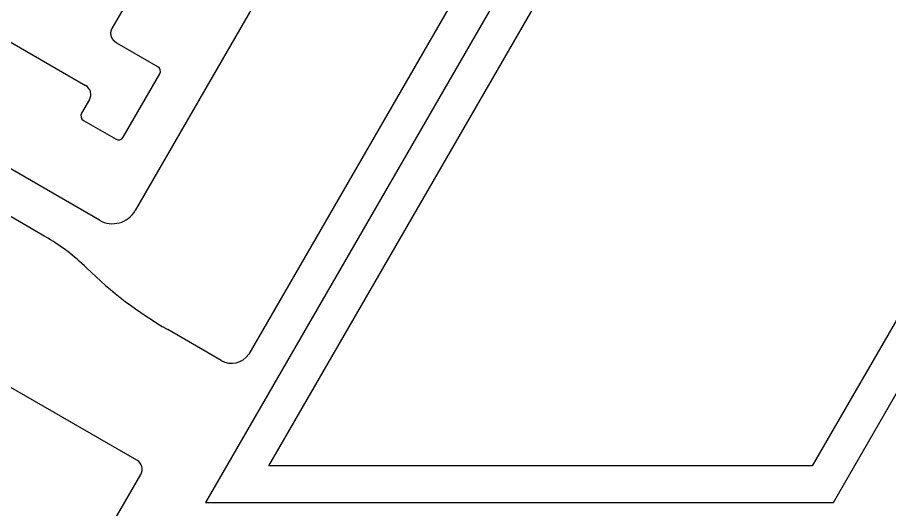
# Model space of a CAD drawing. Extents: x 442 to 745, y 5 to 355.
# Drawn here: x 502.2 to 570.9, y 88.8 to 127.5 of the extents above; entities that cross this region are included whole.
import ezdxf

# ---------------------------------------------------------------- set-up
doc = ezdxf.new("R2010")
doc.units = 0
doc.layers.add('VISIBLE__ANSI_', color=7, linetype='CONTINUOUS')

msp = doc.modelspace()

# ---------------------------------------------------------------- linework, layer by layer
at = {"layer": 'VISIBLE__ANSI_'}
for p, q in [((621.4, 270.075), (517.036, 89.313)), ((566.484, 89.313), (670.848, 270.075)), ((522.029, 92.195), (623.064, 267.193)), ((665.855, 267.193), (564.82, 92.195)), ((536.53, 155.658), (511.495, 112.296)), ((550.798, 153.554), (520.451, 100.992)), ((509.689, 126.652), (524.306, 151.971)), ((499.384, 126.896), (507.586, 122.161)), ((513.282, 123.627), (510.042, 125.498)), ((510.551, 118.072), (513.433, 123.064)), ((508.683, 111.543), (489.822, 122.433)), ((507.888, 121.036), (507.27, 119.966)), ((504.39, 110.265), (487.439, 120.052)), ((507.421, 119.404), (509.988, 117.921)), ((511.637, 92.629), (471.342, 115.893)), ((518.263, 100.496), (514.056, 102.926)), ((520.451, 100.992), (520.447, 100.995)), ((564.82, 92.195), (522.029, 92.195)), ((499.141, 69.339), (511.938, 91.504)), ((517.036, 89.313), (566.484, 89.313))]:
    msp.add_line(p, q, dxfattribs=at)
msp.add_polyline3d([(510.042, 125.498, 0), (510.039, 125.499, 0), (510.037, 125.501, 0), (510.034, 125.502, 0), (510.032, 125.504, 0), (510.029, 125.505, 0), (510.027, 125.506, 0), (510.024, 125.508, 0), (510.022, 125.509, 0), (510.02, 125.511, 0), (510.017, 125.512, 0), (510.015, 125.514, 0), (510.012, 125.515, 0), (510.01, 125.517, 0), (510.008, 125.518, 0), (510.005, 125.52, 0), (510.003, 125.521, 0), (510, 125.523, 0), (509.998, 125.525, 0), (509.996, 125.526, 0), (509.993, 125.528, 0), (509.991, 125.529, 0), (509.988, 125.531, 0), (509.986, 125.532, 0), (509.984, 125.534, 0), (509.981, 125.536, 0), (509.979, 125.537, 0), (509.977, 125.539, 0), (509.974, 125.541, 0), (509.972, 125.542, 0), (509.97, 125.544, 0), (509.967, 125.545, 0), (509.965, 125.547, 0), (509.963, 125.549, 0), (509.96, 125.55, 0), (509.958, 125.552, 0), (509.956, 125.554, 0), (509.954, 125.556, 0), (509.951, 125.557, 0), (509.949, 125.559, 0), (509.947, 125.561, 0), (509.944, 125.562, 0), (509.942, 125.564, 0), (509.94, 125.566, 0), (509.938, 125.568, 0), (509.935, 125.569, 0), (509.933, 125.571, 0), (509.931, 125.573, 0), (509.929, 125.575, 0), (509.926, 125.576, 0), (509.924, 125.578, 0), (509.922, 125.58, 0), (509.92, 125.582, 0), (509.918, 125.584, 0), (509.915, 125.585, 0), (509.913, 125.587, 0), (509.911, 125.589, 0), (509.909, 125.591, 0), (509.907, 125.593, 0), (509.904, 125.595, 0), (509.902, 125.597, 0), (509.9, 125.598, 0), (509.898, 125.6, 0), (509.896, 125.602, 0), (509.894, 125.604, 0), (509.891, 125.606, 0), (509.889, 125.608, 0), (509.887, 125.61, 0), (509.885, 125.612, 0), (509.883, 125.614, 0), (509.881, 125.615, 0), (509.879, 125.617, 0), (509.877, 125.619, 0), (509.875, 125.621, 0), (509.872, 125.623, 0), (509.87, 125.625, 0), (509.868, 125.627, 0), (509.866, 125.629, 0), (509.864, 125.631, 0), (509.862, 125.633, 0), (509.86, 125.635, 0), (509.858, 125.637, 0), (509.856, 125.639, 0), (509.854, 125.641, 0), (509.852, 125.643, 0), (509.85, 125.645, 0), (509.848, 125.647, 0), (509.846, 125.649, 0), (509.844, 125.651, 0), (509.842, 125.653, 0), (509.84, 125.655, 0), (509.838, 125.658, 0), (509.836, 125.66, 0), (509.834, 125.662, 0), (509.832, 125.664, 0), (509.83, 125.666, 0), (509.828, 125.668, 0), (509.826, 125.67, 0), (509.824, 125.672, 0), (509.822, 125.674, 0), (509.82, 125.676, 0), (509.818, 125.679, 0), (509.816, 125.681, 0), (509.814, 125.683, 0), (509.812, 125.685, 0), (509.81, 125.687, 0), (509.809, 125.689, 0), (509.807, 125.692, 0), (509.805, 125.694, 0), (509.803, 125.696, 0), (509.801, 125.698, 0), (509.799, 125.7, 0), (509.797, 125.703, 0), (509.795, 125.705, 0), (509.794, 125.707, 0), (509.792, 125.709, 0), (509.79, 125.711, 0), (509.788, 125.714, 0), (509.786, 125.716, 0), (509.784, 125.718, 0), (509.783, 125.72, 0), (509.781, 125.723, 0), (509.779, 125.725, 0), (509.777, 125.727, 0), (509.775, 125.729, 0), (509.774, 125.732, 0), (509.772, 125.734, 0), (509.77, 125.736, 0), (509.768, 125.739, 0), (509.767, 125.741, 0), (509.765, 125.743, 0), (509.763, 125.746, 0), (509.761, 125.748, 0), (509.76, 125.75, 0), (509.758, 125.753, 0), (509.756, 125.755, 0), (509.754, 125.757, 0), (509.753, 125.76, 0), (509.751, 125.762, 0), (509.749, 125.764, 0), (509.748, 125.767, 0), (509.746, 125.769, 0), (509.744, 125.772, 0), (509.743, 125.774, 0), (509.741, 125.776, 0), (509.739, 125.779, 0), (509.738, 125.781, 0), (509.736, 125.784, 0), (509.735, 125.786, 0), (509.733, 125.789, 0), (509.731, 125.791, 0), (509.73, 125.793, 0), (509.728, 125.796, 0), (509.727, 125.798, 0), (509.725, 125.801, 0), (509.723, 125.803, 0), (509.722, 125.806, 0), (509.72, 125.808, 0), (509.719, 125.811, 0), (509.717, 125.813, 0), (509.716, 125.816, 0), (509.714, 125.818, 0), (509.713, 125.821, 0), (509.711, 125.823, 0), (509.71, 125.826, 0), (509.708, 125.828, 0), (509.707, 125.831, 0), (509.705, 125.833, 0), (509.704, 125.836, 0), (509.702, 125.838, 0), (509.701, 125.841, 0), (509.699, 125.843, 0), (509.698, 125.846, 0), (509.696, 125.849, 0), (509.695, 125.851, 0), (509.694, 125.854, 0), (509.692, 125.856, 0), (509.691, 125.859, 0), (509.689, 125.862, 0), (509.688, 125.864, 0), (509.687, 125.867, 0), (509.685, 125.869, 0), (509.684, 125.872, 0), (509.683, 125.875, 0), (509.681, 125.877, 0), (509.68, 125.88, 0), (509.679, 125.882, 0), (509.677, 125.885, 0), (509.676, 125.888, 0), (509.675, 125.89, 0), (509.673, 125.893, 0), (509.672, 125.896, 0), (509.671, 125.898, 0), (509.67, 125.901, 0), (509.668, 125.904, 0), (509.667, 125.906, 0), (509.666, 125.909, 0), (509.665, 125.912, 0), (509.663, 125.914, 0), (509.662, 125.917, 0), (509.661, 125.92, 0), (509.66, 125.923, 0), (509.659, 125.925, 0), (509.657, 125.928, 0), (509.656, 125.931, 0), (509.655, 125.934, 0), (509.654, 125.936, 0), (509.653, 125.939, 0), (509.652, 125.942, 0), (509.65, 125.944, 0), (509.649, 125.947, 0), (509.648, 125.95, 0), (509.647, 125.953, 0), (509.646, 125.956, 0), (509.645, 125.958, 0), (509.644, 125.961, 0), (509.643, 125.964, 0), (509.642, 125.967, 0), (509.641, 125.969, 0), (509.64, 125.972, 0), (509.639, 125.975, 0), (509.638, 125.978, 0), (509.637, 125.981, 0), (509.636, 125.983, 0), (509.635, 125.986, 0), (509.634, 125.989, 0), (509.633, 125.992, 0), (509.632, 125.995, 0), (509.631, 125.998, 0), (509.63, 126, 0), (509.629, 126.003, 0), (509.628, 126.006, 0), (509.627, 126.009, 0), (509.626, 126.012, 0), (509.625, 126.015, 0), (509.624, 126.018, 0), (509.623, 126.02, 0), (509.623, 126.023, 0), (509.622, 126.026, 0), (509.621, 126.029, 0), (509.62, 126.032, 0), (509.619, 126.035, 0), (509.618, 126.038, 0), (509.618, 126.041, 0), (509.617, 126.043, 0), (509.616, 126.046, 0), (509.615, 126.049, 0), (509.614, 126.052, 0), (509.614, 126.055, 0), (509.613, 126.058, 0), (509.612, 126.061, 0), (509.611, 126.064, 0), (509.611, 126.067, 0), (509.61, 126.07, 0), (509.609, 126.073, 0), (509.609, 126.076, 0), (509.608, 126.079, 0), (509.607, 126.081, 0), (509.607, 126.084, 0), (509.606, 126.087, 0), (509.605, 126.09, 0), (509.605, 126.093, 0), (509.604, 126.096, 0), (509.603, 126.099, 0), (509.603, 126.102, 0), (509.602, 126.105, 0), (509.602, 126.108, 0), (509.601, 126.111, 0), (509.6, 126.114, 0), (509.6, 126.117, 0), (509.599, 126.12, 0), (509.599, 126.123, 0), (509.598, 126.126, 0), (509.598, 126.129, 0), (509.597, 126.132, 0), (509.597, 126.135, 0), (509.596, 126.138, 0), (509.596, 126.141, 0), (509.595, 126.144, 0), (509.595, 126.147, 0), (509.595, 126.15, 0), (509.594, 126.153, 0), (509.594, 126.156, 0), (509.593, 126.159, 0), (509.593, 126.162, 0), (509.593, 126.165, 0), (509.592, 126.168, 0), (509.592, 126.171, 0), (509.591, 126.174, 0), (509.591, 126.177, 0), (509.591, 126.18, 0), (509.591, 126.183, 0), (509.59, 126.186, 0), (509.59, 126.189, 0), (509.59, 126.192, 0), (509.589, 126.195, 0), (509.589, 126.199, 0), (509.589, 126.202, 0), (509.589, 126.205, 0), (509.588, 126.208, 0), (509.588, 126.211, 0), (509.588, 126.214, 0), (509.588, 126.217, 0), (509.588, 126.22, 0), (509.587, 126.223, 0), (509.587, 126.226, 0), (509.587, 126.229, 0), (509.587, 126.232, 0), (509.587, 126.235, 0), (509.587, 126.238, 0), (509.587, 126.241, 0), (509.587, 126.245, 0), (509.587, 126.248, 0), (509.587, 126.251, 0), (509.586, 126.254, 0), (509.586, 126.257, 0), (509.586, 126.26, 0), (509.586, 126.263, 0), (509.586, 126.266, 0), (509.586, 126.269, 0), (509.586, 126.272, 0), (509.586, 126.275, 0), (509.586, 126.279, 0), (509.587, 126.282, 0), (509.587, 126.285, 0), (509.587, 126.288, 0), (509.587, 126.291, 0), (509.587, 126.294, 0), (509.587, 126.297, 0), (509.587, 126.3, 0), (509.587, 126.303, 0), (509.587, 126.306, 0), (509.588, 126.31, 0), (509.588, 126.313, 0), (509.588, 126.316, 0), (509.588, 126.319, 0), (509.588, 126.322, 0), (509.589, 126.325, 0), (509.589, 126.328, 0), (509.589, 126.331, 0), (509.589, 126.334, 0), (509.59, 126.337, 0), (509.59, 126.34, 0), (509.59, 126.344, 0), (509.59, 126.347, 0), (509.591, 126.35, 0), (509.591, 126.353, 0), (509.591, 126.356, 0), (509.592, 126.359, 0), (509.592, 126.362, 0), (509.593, 126.365, 0), (509.593, 126.368, 0), (509.593, 126.371, 0), (509.594, 126.374, 0), (509.594, 126.377, 0), (509.595, 126.381, 0), (509.595, 126.384, 0), (509.596, 126.387, 0), (509.596, 126.39, 0), (509.597, 126.393, 0), (509.597, 126.396, 0), (509.598, 126.399, 0), (509.598, 126.402, 0), (509.599, 126.405, 0), (509.599, 126.408, 0), (509.6, 126.411, 0), (509.6, 126.414, 0), (509.601, 126.417, 0), (509.602, 126.42, 0), (509.602, 126.423, 0), (509.603, 126.427, 0), (509.603, 126.43, 0), (509.604, 126.433, 0), (509.605, 126.436, 0), (509.605, 126.439, 0), (509.606, 126.442, 0), (509.607, 126.445, 0), (509.608, 126.448, 0), (509.608, 126.451, 0), (509.609, 126.454, 0), (509.61, 126.457, 0), (509.611, 126.46, 0), (509.611, 126.463, 0), (509.612, 126.466, 0), (509.613, 126.469, 0), (509.614, 126.472, 0), (509.615, 126.475, 0), (509.615, 126.478, 0), (509.616, 126.481, 0), (509.617, 126.484, 0), (509.618, 126.487, 0), (509.619, 126.49, 0), (509.62, 126.493, 0), (509.621, 126.496, 0), (509.622, 126.499, 0), (509.623, 126.502, 0), (509.624, 126.505, 0), (509.625, 126.508, 0), (509.626, 126.511, 0), (509.627, 126.514, 0), (509.628, 126.517, 0), (509.629, 126.52, 0), (509.63, 126.523, 0), (509.631, 126.526, 0), (509.632, 126.529, 0), (509.633, 126.532, 0), (509.634, 126.535, 0), (509.635, 126.538, 0), (509.636, 126.541, 0), (509.637, 126.544, 0), (509.638, 126.547, 0), (509.639, 126.55, 0), (509.641, 126.553, 0), (509.642, 126.556, 0), (509.643, 126.559, 0), (509.644, 126.562, 0), (509.645, 126.565, 0), (509.647, 126.568, 0), (509.648, 126.571, 0), (509.649, 126.574, 0), (509.65, 126.576, 0), (509.652, 126.579, 0), (509.653, 126.582, 0), (509.654, 126.585, 0), (509.656, 126.588, 0), (509.657, 126.591, 0), (509.658, 126.594, 0), (509.659, 126.597, 0), (509.661, 126.599, 0), (509.662, 126.602, 0), (509.664, 126.605, 0), (509.665, 126.608, 0), (509.666, 126.611, 0), (509.668, 126.614, 0), (509.669, 126.616, 0), (509.671, 126.619, 0), (509.672, 126.622, 0), (509.674, 126.625, 0), (509.675, 126.628, 0), (509.676, 126.63, 0), (509.678, 126.633, 0), (509.679, 126.636, 0), (509.681, 126.639, 0), (509.682, 126.641, 0), (509.684, 126.644, 0), (509.686, 126.647, 0), (509.687, 126.65, 0), (509.689, 126.652, 0)], dxfattribs=at)
for centre, radius, start, end in [((513.076, 123.27), 0.412, 330, 60), ((507.175, 121.448), 0.824, 330, 60), ((507.627, 119.76), 0.412, 150, 240), ((510.194, 118.278), 0.412, 240, 330), ((509.712, 113.326), 2.059, 240, 330), ((496.155, 96.002), 16.47, 45.57713, 60), ((529.991, 130.526), 31.87, 225.57713, 240), ((519.087, 101.923), 1.647, 240, 325.69878), ((511.225, 91.916), 0.824, 330, 60)]:
    msp.add_arc(centre, radius, start, end, dxfattribs=at)

doc.saveas('drawing.dxf')
